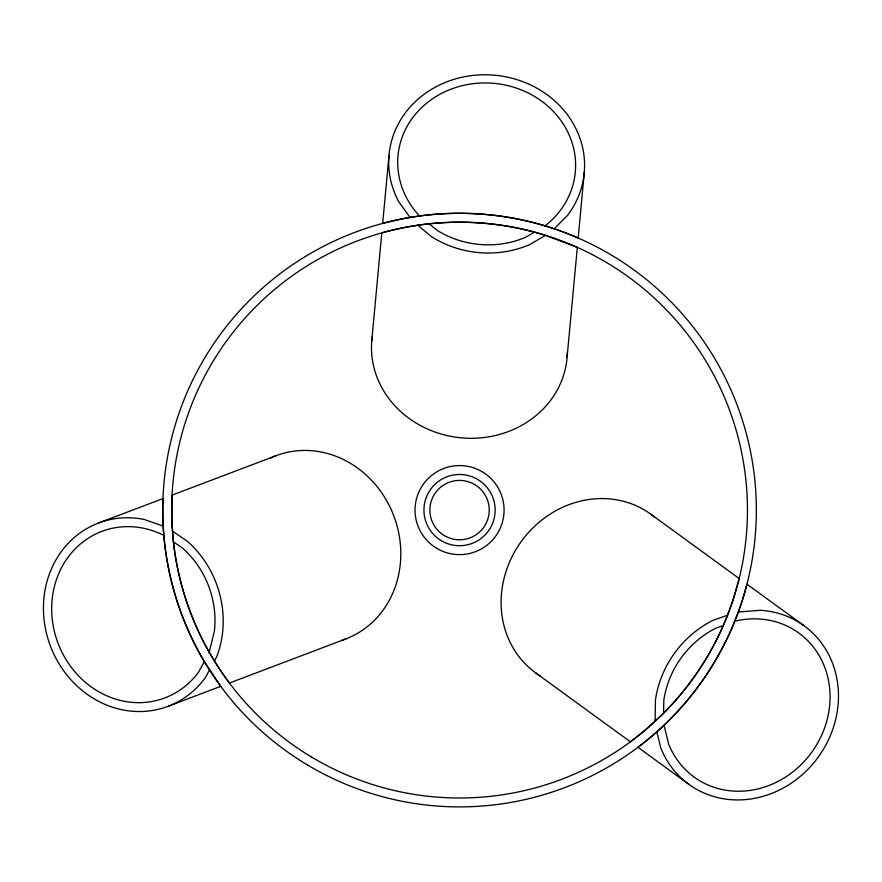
<?xml version="1.0" encoding="UTF-8"?>
<svg xmlns="http://www.w3.org/2000/svg" width="882" height="882" viewBox="0 0 882 882"><rect width="100%" height="100%" fill="white"/><g stroke="black" fill="none" stroke-linecap="round" stroke-linejoin="round"><path stroke-width="1.32" d="M655.083 721.377L655.458 699.966A98.023 88.685 -54 0 1 712.766 620.443L727.551 615.217L733.118 599.793L739.193 578.526L650.431 513.93M371.708 341.268L381.785 232.903C431.298 218.968 484.56 218.637 534.227 232.076M388.94 155.993L382.667 223.444C446.998 205.991 517.161 211.239 578.184 238.052L584.336 171.781M567.115 357.056L577.313 247.401L545.517 235.34L529.476 244.722A98.023 89.049 5.3 0 1 431.772 236.828L417.726 225.263M209.067 652.889L214.381 631.071A89.038 80.538 69.2 0 0 182.398 547.976L173.412 541.813L171.836 520.171L172.067 495.133L275.691 455.84M727.055 616.452C712.799 652.437 691.146 685.479 663.837 712.921M209.508 669.956L205.175 677.905A98.023 88.652 69.2 0 1 50.627 646.594A98.023 88.652 69.2 0 1 144.185 519.454L163.203 526.091M214.392 660.993L216.707 656.748A98.023 88.652 69.2 0 0 187.337 541.25L172.453 531.14M554.216 228.813L567.776 215.109A98.023 89.049 5.3 0 0 493.589 75.102A98.023 89.049 5.3 0 0 398.554 201.438L410.053 217.468M98.111 523.169L162.983 498.584C160.711 555.164 175.11 612.273 203.985 660.982M168.539 706.129L220.754 686.328L204.326 661.577L198.593 672.106A89.038 80.538 69.2 0 1 90.14 686.086A89.038 80.538 69.2 0 1 60.538 569.651A89.038 80.538 69.2 0 1 163.832 535.374M346.13 638.8L229.419 683.043L219.993 669.78L209.221 652.261M723.262 625.581L715.853 628.193A89.038 80.56 -54 0 0 663.793 700.429L663.573 713.185L645.249 730.098L630.387 741.795L535.815 672.977M734.607 621.567L737.032 620.707A89.038 80.56 -54 0 1 828.385 679.934A89.038 80.56 -54 0 1 770.184 785.002A89.038 80.56 -54 0 1 668.677 744.088L663.992 725.224M738.278 612.02L760.097 610.289A98.023 88.685 -54 0 1 818.463 756.811A98.023 88.685 -54 0 1 660.838 748.024L656.814 731.851M544.414 235.009L534.426 232.12L525.551 237.313A89.027 80.879 5.3 0 1 436.822 230.136L429.126 223.83M803.778 625.514L746.944 584.16C730.483 648.799 691.345 707.342 637.929 747.286L689.162 784.561M208.648 651.28C189.718 617.643 177.657 580.18 173.412 541.813M270.697 457.967A98.023 88.652 69.2 0 1 393.339 514.669A98.023 88.652 69.2 0 1 342.293 640.167M419.435 215.825A89.027 80.879 5.3 0 1 428.343 101.827A89.027 80.879 5.3 0 1 553.808 111.893A89.027 80.879 5.3 0 1 545.032 225.902M540.335 675.998A98.023 88.685 -54 0 1 521.119 541.669A98.023 88.685 -54 0 1 654.731 517.249M567.358 351.598A98.023 89.049 5.3 0 1 463.215 438.001A98.023 89.049 5.3 0 1 372.138 337.2M444.385 535.606A29.679 29.679 0 0 0 489.234 510.469A29.679 29.679 0 0 0 445.035 484.207A29.679 29.679 0 0 0 444.385 535.606M441.353 540.71A35.622 35.622 0 0 0 495.166 510.546A35.622 35.622 0 0 0 442.136 479.025A35.622 35.622 0 0 0 441.353 540.71M311.82 757.197A287.896 287.896 0 0 0 747.418 514.482A287.896 287.896 0 0 0 319.416 258.602A287.896 287.896 0 0 0 311.82 757.197M436.81 548.372A44.519 44.519 0 0 0 504.074 510.656A44.519 44.519 0 0 0 437.781 471.264A44.519 44.519 0 0 0 436.81 548.372M307.245 764.837A296.804 296.804 0 0 0 756.315 514.625A296.804 296.804 0 0 0 315.083 250.819A296.804 296.804 0 0 0 307.245 764.837"/></g></svg>
